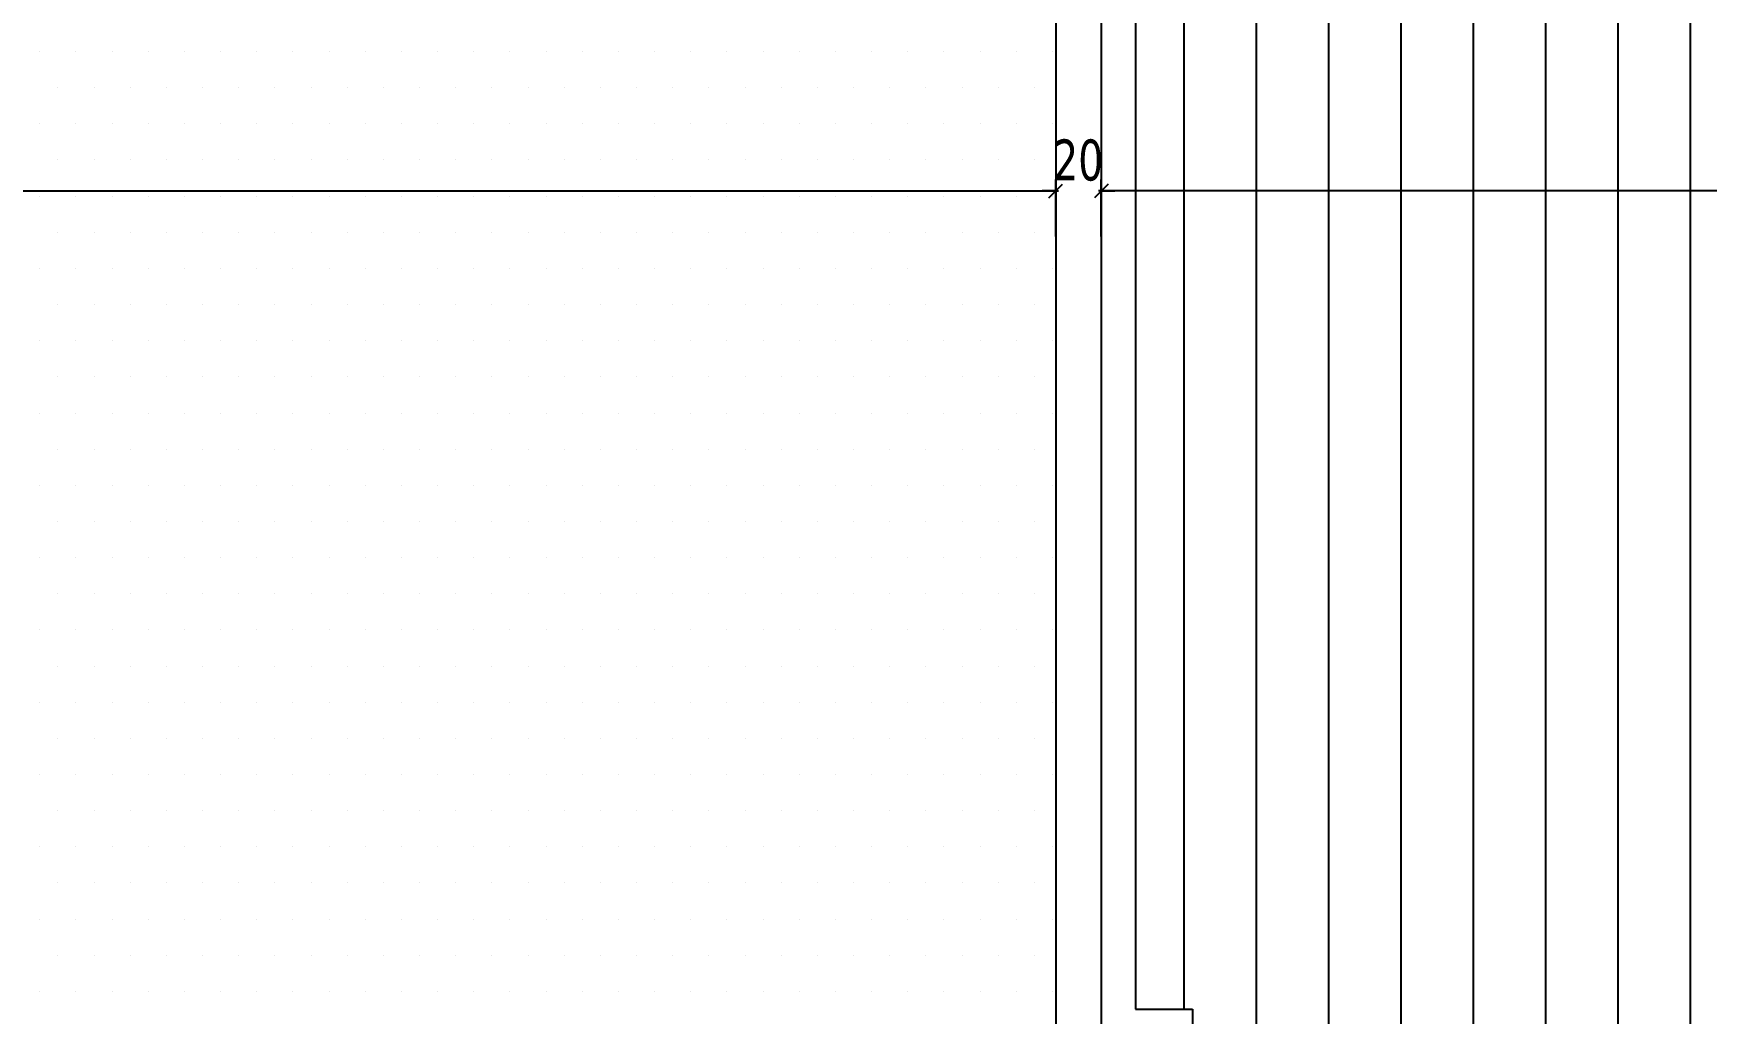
# Model space of a CAD drawing. Header units: millimetres. Extents: x 43168.9 to 43194.6, y -25545.1 to -25543.4.
# Drawn here: x 43178.9911 to 43179.138, y -25544.4633 to -25544.3772 of the extents above; entities that cross this region are included whole.
import ezdxf

# ---------------------------------------------------------------- set-up
doc = ezdxf.new("R2010")
doc.units = ezdxf.units.MM
doc.header["$LTSCALE"] = 200
for name, color, linetype in [('gor-1_sgh', 232, 'Continuous'), ('gor-2_sgh', 161, 'Continuous'), ('gor-4_sgh', 17, 'Continuous'), ('olcuic_sgh', 183, 'Continuous'), ('tarama-zemin_sgh', 197, 'Continuous')]:
    doc.layers.add(name, color=color, linetype=linetype)
doc.styles.add('dim', font='VERDANA.TTF', dxfattribs={"width": 0.7})

msp = doc.modelspace()

# ---------------------------------------------------------------- linework, layer by layer
at = {"color": 0, "linetype": 'ByBlock', "lineweight": -2}
for p, q in [((43179.08028, -25544.39167), (43179.08148, -25544.39047)), ((43179.08028, -25544.39167), (43179.08148, -25544.39047)), ((43179.08548, -25544.39047), (43179.08428, -25544.39167)), ((43179.08548, -25544.39047), (43179.08428, -25544.39167))]:
    msp.add_line(p, q, dxfattribs=at)
at = {"layer": 'gor-1_sgh'}
for p, q in [((43179.08488, -25544.27591), (43179.08488, -25544.46492)), ((43179.08088, -25544.27991), (43179.08088, -25544.46492))]:
    msp.add_line(p, q, dxfattribs=at)
at = {"layer": 'gor-2_sgh'}
for p, q in [((43179.08788, -25544.26791), (43179.08788, -25544.46292)), ((43179.08788, -25544.46292), (43179.09288, -25544.46292)), ((43179.09288, -25544.46292), (43179.09288, -25544.53492))]:
    msp.add_line(p, q, dxfattribs=at)
at = {"layer": 'gor-4_sgh'}
for p, q in [((43179.13661, -25544.53492), (43179.13661, -25544.20864)), ((43179.12391, -25544.53492), (43179.12391, -25544.21067)), ((43179.13026, -25544.53492), (43179.13026, -25544.20975)), ((43179.09216, -25544.46292), (43179.09216, -25544.2125)), ((43179.09851, -25544.53492), (43179.09851, -25544.2125)), ((43179.10486, -25544.53492), (43179.10486, -25544.21231)), ((43179.11121, -25544.53492), (43179.11121, -25544.21195)), ((43179.11756, -25544.53492), (43179.11756, -25544.2114))]:
    msp.add_line(p, q, dxfattribs=at)
at = {"layer": 'olcuic_sgh'}
for p, q in [((43179.08088, -25544.39507), (43179.08088, -25544.39007)), ((43179.08088, -25544.39507), (43179.08088, -25544.39007)), ((43179.08488, -25544.39507), (43179.08488, -25544.39007)), ((43179.08488, -25544.39507), (43179.08488, -25544.39007)), ((43178.80663, -25544.39107), (43179.08113, -25544.39107)), ((43179.08088, -25544.39107), (43179.07968, -25544.39107)), ((43179.27613, -25544.39107), (43179.08463, -25544.39107)), ((43179.08488, -25544.39107), (43179.08608, -25544.39107))]:
    msp.add_line(p, q, dxfattribs=at)
at = {"layer": 'tarama-zemin_sgh'}
for p, q in [((43178.99169, -25544.37883), (43178.99169, -25544.37883)), ((43178.99486, -25544.37883), (43178.99486, -25544.37883)), ((43178.99804, -25544.37883), (43178.99804, -25544.37883)), ((43179.00121, -25544.37883), (43179.00121, -25544.37883)), ((43179.00439, -25544.37883), (43179.00439, -25544.37883)), ((43179.00756, -25544.37883), (43179.00756, -25544.37883)), ((43179.01074, -25544.37883), (43179.01074, -25544.37883)), ((43179.01391, -25544.37883), (43179.01391, -25544.37883)), ((43179.01709, -25544.37883), (43179.01709, -25544.37883)), ((43179.02026, -25544.37883), (43179.02026, -25544.37883)), ((43179.02344, -25544.37883), (43179.02344, -25544.37883)), ((43179.02661, -25544.37883), (43179.02661, -25544.37883)), ((43179.02979, -25544.37883), (43179.02979, -25544.37883)), ((43179.03296, -25544.37883), (43179.03296, -25544.37883)), ((43179.03614, -25544.37883), (43179.03614, -25544.37883)), ((43179.03931, -25544.37883), (43179.03931, -25544.37883)), ((43179.04249, -25544.37883), (43179.04249, -25544.37883)), ((43179.04566, -25544.37883), (43179.04566, -25544.37883)), ((43179.04884, -25544.37883), (43179.04884, -25544.37883)), ((43179.05201, -25544.37883), (43179.05201, -25544.37883)), ((43179.05519, -25544.37883), (43179.05519, -25544.37883)), ((43179.05836, -25544.37883), (43179.05836, -25544.37883)), ((43179.06154, -25544.37883), (43179.06154, -25544.37883)), ((43179.06471, -25544.37883), (43179.06471, -25544.37883)), ((43179.06789, -25544.37883), (43179.06789, -25544.37883)), ((43179.07106, -25544.37883), (43179.07106, -25544.37883)), ((43179.07424, -25544.37883), (43179.07424, -25544.37883)), ((43179.07741, -25544.37883), (43179.07741, -25544.37883)), ((43179.08059, -25544.37883), (43179.08059, -25544.37883)), ((43178.99327, -25544.382), (43178.99327, -25544.382)), ((43178.99645, -25544.382), (43178.99645, -25544.382)), ((43178.99962, -25544.382), (43178.99962, -25544.382)), ((43179.0028, -25544.382), (43179.0028, -25544.382)), ((43179.00597, -25544.382), (43179.00597, -25544.382)), ((43179.00915, -25544.382), (43179.00915, -25544.382)), ((43179.01232, -25544.382), (43179.01232, -25544.382)), ((43179.0155, -25544.382), (43179.0155, -25544.382)), ((43179.01867, -25544.382), (43179.01867, -25544.382)), ((43179.02185, -25544.382), (43179.02185, -25544.382)), ((43179.02502, -25544.382), (43179.02502, -25544.382)), ((43179.0282, -25544.382), (43179.0282, -25544.382)), ((43179.03137, -25544.382), (43179.03137, -25544.382)), ((43179.03455, -25544.382), (43179.03455, -25544.382)), ((43179.03772, -25544.382), (43179.03772, -25544.382)), ((43179.0409, -25544.382), (43179.0409, -25544.382)), ((43179.04407, -25544.382), (43179.04407, -25544.382)), ((43179.04725, -25544.382), (43179.04725, -25544.382)), ((43179.05042, -25544.382), (43179.05042, -25544.382)), ((43179.0536, -25544.382), (43179.0536, -25544.382)), ((43179.05677, -25544.382), (43179.05677, -25544.382)), ((43179.05995, -25544.382), (43179.05995, -25544.382)), ((43179.06312, -25544.382), (43179.06312, -25544.382)), ((43179.0663, -25544.382), (43179.0663, -25544.382)), ((43179.06947, -25544.382), (43179.06947, -25544.382)), ((43179.07265, -25544.382), (43179.07265, -25544.382)), ((43179.07582, -25544.382), (43179.07582, -25544.382)), ((43179.079, -25544.382), (43179.079, -25544.382)), ((43178.99169, -25544.38518), (43178.99169, -25544.38518)), ((43178.99486, -25544.38518), (43178.99486, -25544.38518)), ((43178.99804, -25544.38518), (43178.99804, -25544.38518)), ((43179.00121, -25544.38518), (43179.00121, -25544.38518)), ((43179.00439, -25544.38518), (43179.00439, -25544.38518)), ((43179.00756, -25544.38518), (43179.00756, -25544.38518)), ((43179.01074, -25544.38518), (43179.01074, -25544.38518)), ((43179.01391, -25544.38518), (43179.01391, -25544.38518)), ((43179.01709, -25544.38518), (43179.01709, -25544.38518)), ((43179.02026, -25544.38518), (43179.02026, -25544.38518)), ((43179.02344, -25544.38518), (43179.02344, -25544.38518)), ((43179.02661, -25544.38518), (43179.02661, -25544.38518)), ((43179.02979, -25544.38518), (43179.02979, -25544.38518)), ((43179.03296, -25544.38518), (43179.03296, -25544.38518)), ((43179.03614, -25544.38518), (43179.03614, -25544.38518)), ((43179.03931, -25544.38518), (43179.03931, -25544.38518)), ((43179.04249, -25544.38518), (43179.04249, -25544.38518)), ((43179.04566, -25544.38518), (43179.04566, -25544.38518)), ((43179.04884, -25544.38518), (43179.04884, -25544.38518)), ((43179.05201, -25544.38518), (43179.05201, -25544.38518)), ((43179.05519, -25544.38518), (43179.05519, -25544.38518)), ((43179.05836, -25544.38518), (43179.05836, -25544.38518)), ((43179.06154, -25544.38518), (43179.06154, -25544.38518)), ((43179.06471, -25544.38518), (43179.06471, -25544.38518)), ((43179.06789, -25544.38518), (43179.06789, -25544.38518)), ((43179.07106, -25544.38518), (43179.07106, -25544.38518)), ((43179.07424, -25544.38518), (43179.07424, -25544.38518)), ((43179.07741, -25544.38518), (43179.07741, -25544.38518)), ((43179.08059, -25544.38518), (43179.08059, -25544.38518)), ((43178.99327, -25544.38835), (43178.99327, -25544.38835)), ((43178.99645, -25544.38835), (43178.99645, -25544.38835)), ((43178.99962, -25544.38835), (43178.99962, -25544.38835)), ((43179.0028, -25544.38835), (43179.0028, -25544.38835)), ((43179.00597, -25544.38835), (43179.00597, -25544.38835)), ((43179.00915, -25544.38835), (43179.00915, -25544.38835)), ((43179.01232, -25544.38835), (43179.01232, -25544.38835)), ((43179.0155, -25544.38835), (43179.0155, -25544.38835)), ((43179.01867, -25544.38835), (43179.01867, -25544.38835)), ((43179.02185, -25544.38835), (43179.02185, -25544.38835)), ((43179.02502, -25544.38835), (43179.02502, -25544.38835)), ((43179.0282, -25544.38835), (43179.0282, -25544.38835)), ((43179.03137, -25544.38835), (43179.03137, -25544.38835)), ((43179.03455, -25544.38835), (43179.03455, -25544.38835)), ((43179.03772, -25544.38835), (43179.03772, -25544.38835)), ((43179.0409, -25544.38835), (43179.0409, -25544.38835)), ((43179.04407, -25544.38835), (43179.04407, -25544.38835)), ((43179.04725, -25544.38835), (43179.04725, -25544.38835)), ((43179.05042, -25544.38835), (43179.05042, -25544.38835)), ((43179.0536, -25544.38835), (43179.0536, -25544.38835)), ((43179.05677, -25544.38835), (43179.05677, -25544.38835)), ((43179.05995, -25544.38835), (43179.05995, -25544.38835)), ((43179.06312, -25544.38835), (43179.06312, -25544.38835)), ((43179.0663, -25544.38835), (43179.0663, -25544.38835)), ((43179.06947, -25544.38835), (43179.06947, -25544.38835)), ((43179.07265, -25544.38835), (43179.07265, -25544.38835)), ((43179.07582, -25544.38835), (43179.07582, -25544.38835)), ((43179.079, -25544.38835), (43179.079, -25544.38835)), ((43178.99169, -25544.39153), (43178.99169, -25544.39153)), ((43178.99486, -25544.39153), (43178.99486, -25544.39153)), ((43178.99804, -25544.39153), (43178.99804, -25544.39153)), ((43179.00121, -25544.39153), (43179.00121, -25544.39153)), ((43179.00439, -25544.39153), (43179.00439, -25544.39153)), ((43179.00756, -25544.39153), (43179.00756, -25544.39153)), ((43179.01074, -25544.39153), (43179.01074, -25544.39153)), ((43179.01391, -25544.39153), (43179.01391, -25544.39153)), ((43179.01709, -25544.39153), (43179.01709, -25544.39153)), ((43179.02026, -25544.39153), (43179.02026, -25544.39153)), ((43179.02344, -25544.39153), (43179.02344, -25544.39153)), ((43179.02661, -25544.39153), (43179.02661, -25544.39153)), ((43179.02979, -25544.39153), (43179.02979, -25544.39153)), ((43179.03296, -25544.39153), (43179.03296, -25544.39153)), ((43179.03614, -25544.39153), (43179.03614, -25544.39153)), ((43179.03931, -25544.39153), (43179.03931, -25544.39153)), ((43179.04249, -25544.39153), (43179.04249, -25544.39153)), ((43179.04566, -25544.39153), (43179.04566, -25544.39153)), ((43179.04884, -25544.39153), (43179.04884, -25544.39153)), ((43179.05201, -25544.39153), (43179.05201, -25544.39153)), ((43179.05519, -25544.39153), (43179.05519, -25544.39153)), ((43179.05836, -25544.39153), (43179.05836, -25544.39153)), ((43179.06154, -25544.39153), (43179.06154, -25544.39153)), ((43179.06471, -25544.39153), (43179.06471, -25544.39153)), ((43179.06789, -25544.39153), (43179.06789, -25544.39153)), ((43179.07106, -25544.39153), (43179.07106, -25544.39153)), ((43179.07424, -25544.39153), (43179.07424, -25544.39153)), ((43179.07741, -25544.39153), (43179.07741, -25544.39153)), ((43179.08059, -25544.39153), (43179.08059, -25544.39153)), ((43178.99327, -25544.3947), (43178.99327, -25544.3947)), ((43178.99645, -25544.3947), (43178.99645, -25544.3947)), ((43178.99962, -25544.3947), (43178.99962, -25544.3947)), ((43179.0028, -25544.3947), (43179.0028, -25544.3947)), ((43179.00597, -25544.3947), (43179.00597, -25544.3947)), ((43179.00915, -25544.3947), (43179.00915, -25544.3947)), ((43179.01232, -25544.3947), (43179.01232, -25544.3947)), ((43179.0155, -25544.3947), (43179.0155, -25544.3947)), ((43179.01867, -25544.3947), (43179.01867, -25544.3947)), ((43179.02185, -25544.3947), (43179.02185, -25544.3947)), ((43179.02502, -25544.3947), (43179.02502, -25544.3947)), ((43179.0282, -25544.3947), (43179.0282, -25544.3947)), ((43179.03137, -25544.3947), (43179.03137, -25544.3947)), ((43179.03455, -25544.3947), (43179.03455, -25544.3947)), ((43179.03772, -25544.3947), (43179.03772, -25544.3947)), ((43179.0409, -25544.3947), (43179.0409, -25544.3947)), ((43179.04407, -25544.3947), (43179.04407, -25544.3947)), ((43179.04725, -25544.3947), (43179.04725, -25544.3947)), ((43179.05042, -25544.3947), (43179.05042, -25544.3947)), ((43179.0536, -25544.3947), (43179.0536, -25544.3947)), ((43179.05677, -25544.3947), (43179.05677, -25544.3947)), ((43179.05995, -25544.3947), (43179.05995, -25544.3947)), ((43179.06312, -25544.3947), (43179.06312, -25544.3947)), ((43179.0663, -25544.3947), (43179.0663, -25544.3947)), ((43179.06947, -25544.3947), (43179.06947, -25544.3947)), ((43179.07265, -25544.3947), (43179.07265, -25544.3947)), ((43179.07582, -25544.3947), (43179.07582, -25544.3947)), ((43179.079, -25544.3947), (43179.079, -25544.3947)), ((43178.99169, -25544.39788), (43178.99169, -25544.39788)), ((43178.99486, -25544.39788), (43178.99486, -25544.39788)), ((43178.99804, -25544.39788), (43178.99804, -25544.39788)), ((43179.00121, -25544.39788), (43179.00121, -25544.39788)), ((43179.00439, -25544.39788), (43179.00439, -25544.39788)), ((43179.00756, -25544.39788), (43179.00756, -25544.39788)), ((43179.01074, -25544.39788), (43179.01074, -25544.39788)), ((43179.01391, -25544.39788), (43179.01391, -25544.39788)), ((43179.01709, -25544.39788), (43179.01709, -25544.39788)), ((43179.02026, -25544.39788), (43179.02026, -25544.39788)), ((43179.02344, -25544.39788), (43179.02344, -25544.39788)), ((43179.02661, -25544.39788), (43179.02661, -25544.39788)), ((43179.02979, -25544.39788), (43179.02979, -25544.39788)), ((43179.03296, -25544.39788), (43179.03296, -25544.39788)), ((43179.03614, -25544.39788), (43179.03614, -25544.39788)), ((43179.03931, -25544.39788), (43179.03931, -25544.39788)), ((43179.04249, -25544.39788), (43179.04249, -25544.39788)), ((43179.04566, -25544.39788), (43179.04566, -25544.39788)), ((43179.04884, -25544.39788), (43179.04884, -25544.39788)), ((43179.05201, -25544.39788), (43179.05201, -25544.39788)), ((43179.05519, -25544.39788), (43179.05519, -25544.39788)), ((43179.05836, -25544.39788), (43179.05836, -25544.39788)), ((43179.06154, -25544.39788), (43179.06154, -25544.39788)), ((43179.06471, -25544.39788), (43179.06471, -25544.39788)), ((43179.06789, -25544.39788), (43179.06789, -25544.39788)), ((43179.07106, -25544.39788), (43179.07106, -25544.39788)), ((43179.07424, -25544.39788), (43179.07424, -25544.39788)), ((43179.07741, -25544.39788), (43179.07741, -25544.39788)), ((43179.08059, -25544.39788), (43179.08059, -25544.39788)), ((43178.99327, -25544.40105), (43178.99327, -25544.40105)), ((43178.99645, -25544.40105), (43178.99645, -25544.40105)), ((43178.99962, -25544.40105), (43178.99962, -25544.40105)), ((43179.0028, -25544.40105), (43179.0028, -25544.40105)), ((43179.00597, -25544.40105), (43179.00597, -25544.40105)), ((43179.00915, -25544.40105), (43179.00915, -25544.40105)), ((43179.01232, -25544.40105), (43179.01232, -25544.40105)), ((43179.0155, -25544.40105), (43179.0155, -25544.40105)), ((43179.01867, -25544.40105), (43179.01867, -25544.40105)), ((43179.02185, -25544.40105), (43179.02185, -25544.40105)), ((43179.02502, -25544.40105), (43179.02502, -25544.40105)), ((43179.0282, -25544.40105), (43179.0282, -25544.40105)), ((43179.03137, -25544.40105), (43179.03137, -25544.40105)), ((43179.03455, -25544.40105), (43179.03455, -25544.40105)), ((43179.03772, -25544.40105), (43179.03772, -25544.40105)), ((43179.0409, -25544.40105), (43179.0409, -25544.40105)), ((43179.04407, -25544.40105), (43179.04407, -25544.40105)), ((43179.04725, -25544.40105), (43179.04725, -25544.40105)), ((43179.05042, -25544.40105), (43179.05042, -25544.40105)), ((43179.0536, -25544.40105), (43179.0536, -25544.40105)), ((43179.05677, -25544.40105), (43179.05677, -25544.40105)), ((43179.05995, -25544.40105), (43179.05995, -25544.40105)), ((43179.06312, -25544.40105), (43179.06312, -25544.40105)), ((43179.0663, -25544.40105), (43179.0663, -25544.40105)), ((43179.06947, -25544.40105), (43179.06947, -25544.40105)), ((43179.07265, -25544.40105), (43179.07265, -25544.40105)), ((43179.07582, -25544.40105), (43179.07582, -25544.40105)), ((43179.079, -25544.40105), (43179.079, -25544.40105)), ((43178.99169, -25544.40423), (43178.99169, -25544.40423)), ((43178.99486, -25544.40423), (43178.99486, -25544.40423)), ((43178.99804, -25544.40423), (43178.99804, -25544.40423)), ((43179.00121, -25544.40423), (43179.00121, -25544.40423)), ((43179.00439, -25544.40423), (43179.00439, -25544.40423)), ((43179.00756, -25544.40423), (43179.00756, -25544.40423)), ((43179.01074, -25544.40423), (43179.01074, -25544.40423)), ((43179.01391, -25544.40423), (43179.01391, -25544.40423)), ((43179.01709, -25544.40423), (43179.01709, -25544.40423)), ((43179.02026, -25544.40423), (43179.02026, -25544.40423)), ((43179.02344, -25544.40423), (43179.02344, -25544.40423)), ((43179.02661, -25544.40423), (43179.02661, -25544.40423)), ((43179.02979, -25544.40423), (43179.02979, -25544.40423)), ((43179.03296, -25544.40423), (43179.03296, -25544.40423)), ((43179.03614, -25544.40423), (43179.03614, -25544.40423)), ((43179.03931, -25544.40423), (43179.03931, -25544.40423)), ((43179.04249, -25544.40423), (43179.04249, -25544.40423)), ((43179.04566, -25544.40423), (43179.04566, -25544.40423)), ((43179.04884, -25544.40423), (43179.04884, -25544.40423)), ((43179.05201, -25544.40423), (43179.05201, -25544.40423)), ((43179.05519, -25544.40423), (43179.05519, -25544.40423)), ((43179.05836, -25544.40423), (43179.05836, -25544.40423)), ((43179.06154, -25544.40423), (43179.06154, -25544.40423)), ((43179.06471, -25544.40423), (43179.06471, -25544.40423)), ((43179.06789, -25544.40423), (43179.06789, -25544.40423)), ((43179.07106, -25544.40423), (43179.07106, -25544.40423)), ((43179.07424, -25544.40423), (43179.07424, -25544.40423)), ((43179.07741, -25544.40423), (43179.07741, -25544.40423)), ((43179.08059, -25544.40423), (43179.08059, -25544.40423)), ((43178.99327, -25544.4074), (43178.99327, -25544.4074)), ((43178.99645, -25544.4074), (43178.99645, -25544.4074)), ((43178.99962, -25544.4074), (43178.99962, -25544.4074)), ((43179.0028, -25544.4074), (43179.0028, -25544.4074)), ((43179.00597, -25544.4074), (43179.00597, -25544.4074)), ((43179.00915, -25544.4074), (43179.00915, -25544.4074)), ((43179.01232, -25544.4074), (43179.01232, -25544.4074)), ((43179.0155, -25544.4074), (43179.0155, -25544.4074)), ((43179.01867, -25544.4074), (43179.01867, -25544.4074)), ((43179.02185, -25544.4074), (43179.02185, -25544.4074)), ((43179.02502, -25544.4074), (43179.02502, -25544.4074)), ((43179.0282, -25544.4074), (43179.0282, -25544.4074)), ((43179.03137, -25544.4074), (43179.03137, -25544.4074)), ((43179.03455, -25544.4074), (43179.03455, -25544.4074)), ((43179.03772, -25544.4074), (43179.03772, -25544.4074)), ((43179.0409, -25544.4074), (43179.0409, -25544.4074)), ((43179.04407, -25544.4074), (43179.04407, -25544.4074)), ((43179.04725, -25544.4074), (43179.04725, -25544.4074)), ((43179.05042, -25544.4074), (43179.05042, -25544.4074)), ((43179.0536, -25544.4074), (43179.0536, -25544.4074)), ((43179.05677, -25544.4074), (43179.05677, -25544.4074)), ((43179.05995, -25544.4074), (43179.05995, -25544.4074)), ((43179.06312, -25544.4074), (43179.06312, -25544.4074)), ((43179.0663, -25544.4074), (43179.0663, -25544.4074)), ((43179.06947, -25544.4074), (43179.06947, -25544.4074)), ((43179.07265, -25544.4074), (43179.07265, -25544.4074)), ((43179.07582, -25544.4074), (43179.07582, -25544.4074)), ((43179.079, -25544.4074), (43179.079, -25544.4074)), ((43178.99169, -25544.41058), (43178.99169, -25544.41058)), ((43178.99486, -25544.41058), (43178.99486, -25544.41058)), ((43178.99804, -25544.41058), (43178.99804, -25544.41058)), ((43179.00121, -25544.41058), (43179.00121, -25544.41058)), ((43179.00439, -25544.41058), (43179.00439, -25544.41058)), ((43179.00756, -25544.41058), (43179.00756, -25544.41058)), ((43179.01074, -25544.41058), (43179.01074, -25544.41058)), ((43179.01391, -25544.41058), (43179.01391, -25544.41058)), ((43179.01709, -25544.41058), (43179.01709, -25544.41058)), ((43179.02026, -25544.41058), (43179.02026, -25544.41058)), ((43179.02344, -25544.41058), (43179.02344, -25544.41058)), ((43179.02661, -25544.41058), (43179.02661, -25544.41058)), ((43179.02979, -25544.41058), (43179.02979, -25544.41058)), ((43179.03296, -25544.41058), (43179.03296, -25544.41058)), ((43179.03614, -25544.41058), (43179.03614, -25544.41058)), ((43179.03931, -25544.41058), (43179.03931, -25544.41058)), ((43179.04249, -25544.41058), (43179.04249, -25544.41058)), ((43179.04566, -25544.41058), (43179.04566, -25544.41058)), ((43179.04884, -25544.41058), (43179.04884, -25544.41058)), ((43179.05201, -25544.41058), (43179.05201, -25544.41058)), ((43179.05519, -25544.41058), (43179.05519, -25544.41058)), ((43179.05836, -25544.41058), (43179.05836, -25544.41058)), ((43179.06154, -25544.41058), (43179.06154, -25544.41058)), ((43179.06471, -25544.41058), (43179.06471, -25544.41058)), ((43179.06789, -25544.41058), (43179.06789, -25544.41058)), ((43179.07106, -25544.41058), (43179.07106, -25544.41058)), ((43179.07424, -25544.41058), (43179.07424, -25544.41058)), ((43179.07741, -25544.41058), (43179.07741, -25544.41058)), ((43179.08059, -25544.41058), (43179.08059, -25544.41058)), ((43178.99327, -25544.41375), (43178.99327, -25544.41375)), ((43178.99645, -25544.41375), (43178.99645, -25544.41375)), ((43178.99962, -25544.41375), (43178.99962, -25544.41375)), ((43179.0028, -25544.41375), (43179.0028, -25544.41375)), ((43179.00597, -25544.41375), (43179.00597, -25544.41375)), ((43179.00915, -25544.41375), (43179.00915, -25544.41375)), ((43179.01232, -25544.41375), (43179.01232, -25544.41375)), ((43179.0155, -25544.41375), (43179.0155, -25544.41375)), ((43179.01867, -25544.41375), (43179.01867, -25544.41375)), ((43179.02185, -25544.41375), (43179.02185, -25544.41375)), ((43179.02502, -25544.41375), (43179.02502, -25544.41375)), ((43179.0282, -25544.41375), (43179.0282, -25544.41375)), ((43179.03137, -25544.41375), (43179.03137, -25544.41375)), ((43179.03455, -25544.41375), (43179.03455, -25544.41375)), ((43179.03772, -25544.41375), (43179.03772, -25544.41375)), ((43179.0409, -25544.41375), (43179.0409, -25544.41375)), ((43179.04407, -25544.41375), (43179.04407, -25544.41375)), ((43179.04725, -25544.41375), (43179.04725, -25544.41375)), ((43179.05042, -25544.41375), (43179.05042, -25544.41375)), ((43179.0536, -25544.41375), (43179.0536, -25544.41375)), ((43179.05677, -25544.41375), (43179.05677, -25544.41375)), ((43179.05995, -25544.41375), (43179.05995, -25544.41375)), ((43179.06312, -25544.41375), (43179.06312, -25544.41375)), ((43179.0663, -25544.41375), (43179.0663, -25544.41375)), ((43179.06947, -25544.41375), (43179.06947, -25544.41375)), ((43179.07265, -25544.41375), (43179.07265, -25544.41375)), ((43179.07582, -25544.41375), (43179.07582, -25544.41375)), ((43179.079, -25544.41375), (43179.079, -25544.41375)), ((43178.99169, -25544.41693), (43178.99169, -25544.41693)), ((43178.99486, -25544.41693), (43178.99486, -25544.41693)), ((43178.99804, -25544.41693), (43178.99804, -25544.41693)), ((43179.00121, -25544.41693), (43179.00121, -25544.41693)), ((43179.00439, -25544.41693), (43179.00439, -25544.41693)), ((43179.00756, -25544.41693), (43179.00756, -25544.41693)), ((43179.01074, -25544.41693), (43179.01074, -25544.41693)), ((43179.01391, -25544.41693), (43179.01391, -25544.41693)), ((43179.01709, -25544.41693), (43179.01709, -25544.41693)), ((43179.02026, -25544.41693), (43179.02026, -25544.41693)), ((43179.02344, -25544.41693), (43179.02344, -25544.41693)), ((43179.02661, -25544.41693), (43179.02661, -25544.41693)), ((43179.02979, -25544.41693), (43179.02979, -25544.41693)), ((43179.03296, -25544.41693), (43179.03296, -25544.41693)), ((43179.03614, -25544.41693), (43179.03614, -25544.41693)), ((43179.03931, -25544.41693), (43179.03931, -25544.41693)), ((43179.04249, -25544.41693), (43179.04249, -25544.41693)), ((43179.04566, -25544.41693), (43179.04566, -25544.41693)), ((43179.04884, -25544.41693), (43179.04884, -25544.41693)), ((43179.05201, -25544.41693), (43179.05201, -25544.41693)), ((43179.05519, -25544.41693), (43179.05519, -25544.41693)), ((43179.05836, -25544.41693), (43179.05836, -25544.41693)), ((43179.06154, -25544.41693), (43179.06154, -25544.41693)), ((43179.06471, -25544.41693), (43179.06471, -25544.41693)), ((43179.06789, -25544.41693), (43179.06789, -25544.41693)), ((43179.07106, -25544.41693), (43179.07106, -25544.41693)), ((43179.07424, -25544.41693), (43179.07424, -25544.41693)), ((43179.07741, -25544.41693), (43179.07741, -25544.41693)), ((43179.08059, -25544.41693), (43179.08059, -25544.41693)), ((43178.99327, -25544.4201), (43178.99327, -25544.4201)), ((43178.99645, -25544.4201), (43178.99645, -25544.4201)), ((43178.99962, -25544.4201), (43178.99962, -25544.4201)), ((43179.0028, -25544.4201), (43179.0028, -25544.4201)), ((43179.00597, -25544.4201), (43179.00597, -25544.4201)), ((43179.00915, -25544.4201), (43179.00915, -25544.4201)), ((43179.01232, -25544.4201), (43179.01232, -25544.4201)), ((43179.0155, -25544.4201), (43179.0155, -25544.4201)), ((43179.01867, -25544.4201), (43179.01867, -25544.4201)), ((43179.02185, -25544.4201), (43179.02185, -25544.4201)), ((43179.02502, -25544.4201), (43179.02502, -25544.4201)), ((43179.0282, -25544.4201), (43179.0282, -25544.4201)), ((43179.03137, -25544.4201), (43179.03137, -25544.4201)), ((43179.03455, -25544.4201), (43179.03455, -25544.4201)), ((43179.03772, -25544.4201), (43179.03772, -25544.4201)), ((43179.0409, -25544.4201), (43179.0409, -25544.4201)), ((43179.04407, -25544.4201), (43179.04407, -25544.4201)), ((43179.04725, -25544.4201), (43179.04725, -25544.4201)), ((43179.05042, -25544.4201), (43179.05042, -25544.4201)), ((43179.0536, -25544.4201), (43179.0536, -25544.4201)), ((43179.05677, -25544.4201), (43179.05677, -25544.4201)), ((43179.05995, -25544.4201), (43179.05995, -25544.4201)), ((43179.06312, -25544.4201), (43179.06312, -25544.4201)), ((43179.0663, -25544.4201), (43179.0663, -25544.4201)), ((43179.06947, -25544.4201), (43179.06947, -25544.4201)), ((43179.07265, -25544.4201), (43179.07265, -25544.4201)), ((43179.07582, -25544.4201), (43179.07582, -25544.4201)), ((43179.079, -25544.4201), (43179.079, -25544.4201)), ((43178.99169, -25544.42328), (43178.99169, -25544.42328)), ((43178.99486, -25544.42328), (43178.99486, -25544.42328)), ((43178.99804, -25544.42328), (43178.99804, -25544.42328)), ((43179.00121, -25544.42328), (43179.00121, -25544.42328)), ((43179.00439, -25544.42328), (43179.00439, -25544.42328)), ((43179.00756, -25544.42328), (43179.00756, -25544.42328)), ((43179.01074, -25544.42328), (43179.01074, -25544.42328)), ((43179.01391, -25544.42328), (43179.01391, -25544.42328)), ((43179.01709, -25544.42328), (43179.01709, -25544.42328)), ((43179.02026, -25544.42328), (43179.02026, -25544.42328)), ((43179.02344, -25544.42328), (43179.02344, -25544.42328)), ((43179.02661, -25544.42328), (43179.02661, -25544.42328)), ((43179.02979, -25544.42328), (43179.02979, -25544.42328)), ((43179.03296, -25544.42328), (43179.03296, -25544.42328)), ((43179.03614, -25544.42328), (43179.03614, -25544.42328)), ((43179.03931, -25544.42328), (43179.03931, -25544.42328)), ((43179.04249, -25544.42328), (43179.04249, -25544.42328)), ((43179.04566, -25544.42328), (43179.04566, -25544.42328)), ((43179.04884, -25544.42328), (43179.04884, -25544.42328)), ((43179.05201, -25544.42328), (43179.05201, -25544.42328)), ((43179.05519, -25544.42328), (43179.05519, -25544.42328)), ((43179.05836, -25544.42328), (43179.05836, -25544.42328)), ((43179.06154, -25544.42328), (43179.06154, -25544.42328)), ((43179.06471, -25544.42328), (43179.06471, -25544.42328)), ((43179.06789, -25544.42328), (43179.06789, -25544.42328)), ((43179.07106, -25544.42328), (43179.07106, -25544.42328)), ((43179.07424, -25544.42328), (43179.07424, -25544.42328)), ((43179.07741, -25544.42328), (43179.07741, -25544.42328)), ((43179.08059, -25544.42328), (43179.08059, -25544.42328)), ((43178.99327, -25544.42645), (43178.99327, -25544.42645)), ((43178.99645, -25544.42645), (43178.99645, -25544.42645)), ((43178.99962, -25544.42645), (43178.99962, -25544.42645)), ((43179.0028, -25544.42645), (43179.0028, -25544.42645)), ((43179.00597, -25544.42645), (43179.00597, -25544.42645)), ((43179.00915, -25544.42645), (43179.00915, -25544.42645)), ((43179.01232, -25544.42645), (43179.01232, -25544.42645)), ((43179.0155, -25544.42645), (43179.0155, -25544.42645)), ((43179.01867, -25544.42645), (43179.01867, -25544.42645)), ((43179.02185, -25544.42645), (43179.02185, -25544.42645)), ((43179.02502, -25544.42645), (43179.02502, -25544.42645)), ((43179.0282, -25544.42645), (43179.0282, -25544.42645)), ((43179.03137, -25544.42645), (43179.03137, -25544.42645)), ((43179.03455, -25544.42645), (43179.03455, -25544.42645)), ((43179.03772, -25544.42645), (43179.03772, -25544.42645)), ((43179.0409, -25544.42645), (43179.0409, -25544.42645)), ((43179.04407, -25544.42645), (43179.04407, -25544.42645)), ((43179.04725, -25544.42645), (43179.04725, -25544.42645)), ((43179.05042, -25544.42645), (43179.05042, -25544.42645)), ((43179.0536, -25544.42645), (43179.0536, -25544.42645)), ((43179.05677, -25544.42645), (43179.05677, -25544.42645)), ((43179.05995, -25544.42645), (43179.05995, -25544.42645)), ((43179.06312, -25544.42645), (43179.06312, -25544.42645)), ((43179.0663, -25544.42645), (43179.0663, -25544.42645)), ((43179.06947, -25544.42645), (43179.06947, -25544.42645)), ((43179.07265, -25544.42645), (43179.07265, -25544.42645)), ((43179.07582, -25544.42645), (43179.07582, -25544.42645)), ((43179.079, -25544.42645), (43179.079, -25544.42645)), ((43178.99169, -25544.42963), (43178.99169, -25544.42963)), ((43178.99486, -25544.42963), (43178.99486, -25544.42963)), ((43178.99804, -25544.42963), (43178.99804, -25544.42963)), ((43179.00121, -25544.42963), (43179.00121, -25544.42963)), ((43179.00439, -25544.42963), (43179.00439, -25544.42963)), ((43179.00756, -25544.42963), (43179.00756, -25544.42963)), ((43179.01074, -25544.42963), (43179.01074, -25544.42963)), ((43179.01391, -25544.42963), (43179.01391, -25544.42963)), ((43179.01709, -25544.42963), (43179.01709, -25544.42963)), ((43179.02026, -25544.42963), (43179.02026, -25544.42963)), ((43179.02344, -25544.42963), (43179.02344, -25544.42963)), ((43179.02661, -25544.42963), (43179.02661, -25544.42963)), ((43179.02979, -25544.42963), (43179.02979, -25544.42963)), ((43179.03296, -25544.42963), (43179.03296, -25544.42963)), ((43179.03614, -25544.42963), (43179.03614, -25544.42963)), ((43179.03931, -25544.42963), (43179.03931, -25544.42963)), ((43179.04249, -25544.42963), (43179.04249, -25544.42963)), ((43179.04566, -25544.42963), (43179.04566, -25544.42963)), ((43179.04884, -25544.42963), (43179.04884, -25544.42963)), ((43179.05201, -25544.42963), (43179.05201, -25544.42963)), ((43179.05519, -25544.42963), (43179.05519, -25544.42963)), ((43179.05836, -25544.42963), (43179.05836, -25544.42963)), ((43179.06154, -25544.42963), (43179.06154, -25544.42963)), ((43179.06471, -25544.42963), (43179.06471, -25544.42963)), ((43179.06789, -25544.42963), (43179.06789, -25544.42963)), ((43179.07106, -25544.42963), (43179.07106, -25544.42963)), ((43179.07424, -25544.42963), (43179.07424, -25544.42963)), ((43179.07741, -25544.42963), (43179.07741, -25544.42963)), ((43179.08059, -25544.42963), (43179.08059, -25544.42963)), ((43178.99327, -25544.4328), (43178.99327, -25544.4328)), ((43178.99645, -25544.4328), (43178.99645, -25544.4328)), ((43178.99962, -25544.4328), (43178.99962, -25544.4328)), ((43179.0028, -25544.4328), (43179.0028, -25544.4328)), ((43179.00597, -25544.4328), (43179.00597, -25544.4328)), ((43179.00915, -25544.4328), (43179.00915, -25544.4328)), ((43179.01232, -25544.4328), (43179.01232, -25544.4328)), ((43179.0155, -25544.4328), (43179.0155, -25544.4328)), ((43179.01867, -25544.4328), (43179.01867, -25544.4328)), ((43179.02185, -25544.4328), (43179.02185, -25544.4328)), ((43179.02502, -25544.4328), (43179.02502, -25544.4328)), ((43179.0282, -25544.4328), (43179.0282, -25544.4328)), ((43179.03137, -25544.4328), (43179.03137, -25544.4328)), ((43179.03455, -25544.4328), (43179.03455, -25544.4328)), ((43179.03772, -25544.4328), (43179.03772, -25544.4328)), ((43179.0409, -25544.4328), (43179.0409, -25544.4328)), ((43179.04407, -25544.4328), (43179.04407, -25544.4328)), ((43179.04725, -25544.4328), (43179.04725, -25544.4328)), ((43179.05042, -25544.4328), (43179.05042, -25544.4328)), ((43179.0536, -25544.4328), (43179.0536, -25544.4328)), ((43179.05677, -25544.4328), (43179.05677, -25544.4328)), ((43179.05995, -25544.4328), (43179.05995, -25544.4328)), ((43179.06312, -25544.4328), (43179.06312, -25544.4328)), ((43179.0663, -25544.4328), (43179.0663, -25544.4328)), ((43179.06947, -25544.4328), (43179.06947, -25544.4328)), ((43179.07265, -25544.4328), (43179.07265, -25544.4328)), ((43179.07582, -25544.4328), (43179.07582, -25544.4328)), ((43179.079, -25544.4328), (43179.079, -25544.4328)), ((43178.99169, -25544.43598), (43178.99169, -25544.43598)), ((43178.99486, -25544.43598), (43178.99486, -25544.43598)), ((43178.99804, -25544.43598), (43178.99804, -25544.43598)), ((43179.00121, -25544.43598), (43179.00121, -25544.43598)), ((43179.00439, -25544.43598), (43179.00439, -25544.43598)), ((43179.00756, -25544.43598), (43179.00756, -25544.43598)), ((43179.01074, -25544.43598), (43179.01074, -25544.43598)), ((43179.01391, -25544.43598), (43179.01391, -25544.43598)), ((43179.01709, -25544.43598), (43179.01709, -25544.43598)), ((43179.02026, -25544.43598), (43179.02026, -25544.43598)), ((43179.02344, -25544.43598), (43179.02344, -25544.43598)), ((43179.02661, -25544.43598), (43179.02661, -25544.43598)), ((43179.02979, -25544.43598), (43179.02979, -25544.43598)), ((43179.03296, -25544.43598), (43179.03296, -25544.43598)), ((43179.03614, -25544.43598), (43179.03614, -25544.43598)), ((43179.03931, -25544.43598), (43179.03931, -25544.43598)), ((43179.04249, -25544.43598), (43179.04249, -25544.43598)), ((43179.04566, -25544.43598), (43179.04566, -25544.43598)), ((43179.04884, -25544.43598), (43179.04884, -25544.43598)), ((43179.05201, -25544.43598), (43179.05201, -25544.43598)), ((43179.05519, -25544.43598), (43179.05519, -25544.43598)), ((43179.05836, -25544.43598), (43179.05836, -25544.43598)), ((43179.06154, -25544.43598), (43179.06154, -25544.43598)), ((43179.06471, -25544.43598), (43179.06471, -25544.43598)), ((43179.06789, -25544.43598), (43179.06789, -25544.43598)), ((43179.07106, -25544.43598), (43179.07106, -25544.43598)), ((43179.07424, -25544.43598), (43179.07424, -25544.43598)), ((43179.07741, -25544.43598), (43179.07741, -25544.43598)), ((43179.08059, -25544.43598), (43179.08059, -25544.43598)), ((43178.99327, -25544.43915), (43178.99327, -25544.43915)), ((43178.99645, -25544.43915), (43178.99645, -25544.43915)), ((43178.99962, -25544.43915), (43178.99962, -25544.43915)), ((43179.0028, -25544.43915), (43179.0028, -25544.43915)), ((43179.00597, -25544.43915), (43179.00597, -25544.43915)), ((43179.00915, -25544.43915), (43179.00915, -25544.43915)), ((43179.01232, -25544.43915), (43179.01232, -25544.43915)), ((43179.0155, -25544.43915), (43179.0155, -25544.43915)), ((43179.01867, -25544.43915), (43179.01867, -25544.43915)), ((43179.02185, -25544.43915), (43179.02185, -25544.43915)), ((43179.02502, -25544.43915), (43179.02502, -25544.43915)), ((43179.0282, -25544.43915), (43179.0282, -25544.43915)), ((43179.03137, -25544.43915), (43179.03137, -25544.43915)), ((43179.03455, -25544.43915), (43179.03455, -25544.43915)), ((43179.03772, -25544.43915), (43179.03772, -25544.43915)), ((43179.0409, -25544.43915), (43179.0409, -25544.43915)), ((43179.04407, -25544.43915), (43179.04407, -25544.43915)), ((43179.04725, -25544.43915), (43179.04725, -25544.43915)), ((43179.05042, -25544.43915), (43179.05042, -25544.43915)), ((43179.0536, -25544.43915), (43179.0536, -25544.43915)), ((43179.05677, -25544.43915), (43179.05677, -25544.43915)), ((43179.05995, -25544.43915), (43179.05995, -25544.43915)), ((43179.06312, -25544.43915), (43179.06312, -25544.43915)), ((43179.0663, -25544.43915), (43179.0663, -25544.43915)), ((43179.06947, -25544.43915), (43179.06947, -25544.43915)), ((43179.07265, -25544.43915), (43179.07265, -25544.43915)), ((43179.07582, -25544.43915), (43179.07582, -25544.43915)), ((43179.079, -25544.43915), (43179.079, -25544.43915)), ((43178.99169, -25544.44233), (43178.99169, -25544.44233)), ((43178.99486, -25544.44233), (43178.99486, -25544.44233)), ((43178.99804, -25544.44233), (43178.99804, -25544.44233)), ((43179.00121, -25544.44233), (43179.00121, -25544.44233)), ((43179.00439, -25544.44233), (43179.00439, -25544.44233)), ((43179.00756, -25544.44233), (43179.00756, -25544.44233)), ((43179.01074, -25544.44233), (43179.01074, -25544.44233)), ((43179.01391, -25544.44233), (43179.01391, -25544.44233)), ((43179.01709, -25544.44233), (43179.01709, -25544.44233)), ((43179.02026, -25544.44233), (43179.02026, -25544.44233)), ((43179.02344, -25544.44233), (43179.02344, -25544.44233)), ((43179.02661, -25544.44233), (43179.02661, -25544.44233)), ((43179.02979, -25544.44233), (43179.02979, -25544.44233)), ((43179.03296, -25544.44233), (43179.03296, -25544.44233)), ((43179.03614, -25544.44233), (43179.03614, -25544.44233)), ((43179.03931, -25544.44233), (43179.03931, -25544.44233)), ((43179.04249, -25544.44233), (43179.04249, -25544.44233)), ((43179.04566, -25544.44233), (43179.04566, -25544.44233)), ((43179.04884, -25544.44233), (43179.04884, -25544.44233)), ((43179.05201, -25544.44233), (43179.05201, -25544.44233)), ((43179.05519, -25544.44233), (43179.05519, -25544.44233)), ((43179.05836, -25544.44233), (43179.05836, -25544.44233)), ((43179.06154, -25544.44233), (43179.06154, -25544.44233)), ((43179.06471, -25544.44233), (43179.06471, -25544.44233)), ((43179.06789, -25544.44233), (43179.06789, -25544.44233)), ((43179.07106, -25544.44233), (43179.07106, -25544.44233)), ((43179.07424, -25544.44233), (43179.07424, -25544.44233)), ((43179.07741, -25544.44233), (43179.07741, -25544.44233)), ((43179.08059, -25544.44233), (43179.08059, -25544.44233)), ((43178.99327, -25544.4455), (43178.99327, -25544.4455)), ((43178.99645, -25544.4455), (43178.99645, -25544.4455)), ((43178.99962, -25544.4455), (43178.99962, -25544.4455)), ((43179.0028, -25544.4455), (43179.0028, -25544.4455)), ((43179.00597, -25544.4455), (43179.00597, -25544.4455)), ((43179.00915, -25544.4455), (43179.00915, -25544.4455)), ((43179.01232, -25544.4455), (43179.01232, -25544.4455)), ((43179.0155, -25544.4455), (43179.0155, -25544.4455)), ((43179.01867, -25544.4455), (43179.01867, -25544.4455)), ((43179.02185, -25544.4455), (43179.02185, -25544.4455)), ((43179.02502, -25544.4455), (43179.02502, -25544.4455)), ((43179.0282, -25544.4455), (43179.0282, -25544.4455)), ((43179.03137, -25544.4455), (43179.03137, -25544.4455)), ((43179.03455, -25544.4455), (43179.03455, -25544.4455)), ((43179.03772, -25544.4455), (43179.03772, -25544.4455)), ((43179.0409, -25544.4455), (43179.0409, -25544.4455)), ((43179.04407, -25544.4455), (43179.04407, -25544.4455)), ((43179.04725, -25544.4455), (43179.04725, -25544.4455)), ((43179.05042, -25544.4455), (43179.05042, -25544.4455)), ((43179.0536, -25544.4455), (43179.0536, -25544.4455)), ((43179.05677, -25544.4455), (43179.05677, -25544.4455)), ((43179.05995, -25544.4455), (43179.05995, -25544.4455)), ((43179.06312, -25544.4455), (43179.06312, -25544.4455)), ((43179.0663, -25544.4455), (43179.0663, -25544.4455)), ((43179.06947, -25544.4455), (43179.06947, -25544.4455)), ((43179.07265, -25544.4455), (43179.07265, -25544.4455)), ((43179.07582, -25544.4455), (43179.07582, -25544.4455)), ((43179.079, -25544.4455), (43179.079, -25544.4455)), ((43178.99169, -25544.44868), (43178.99169, -25544.44868)), ((43178.99486, -25544.44868), (43178.99486, -25544.44868)), ((43178.99804, -25544.44868), (43178.99804, -25544.44868)), ((43179.00121, -25544.44868), (43179.00121, -25544.44868)), ((43179.00439, -25544.44868), (43179.00439, -25544.44868)), ((43179.00756, -25544.44868), (43179.00756, -25544.44868)), ((43179.01074, -25544.44868), (43179.01074, -25544.44868)), ((43179.01391, -25544.44868), (43179.01391, -25544.44868)), ((43179.01709, -25544.44868), (43179.01709, -25544.44868)), ((43179.02026, -25544.44868), (43179.02026, -25544.44868)), ((43179.02344, -25544.44868), (43179.02344, -25544.44868)), ((43179.02661, -25544.44868), (43179.02661, -25544.44868)), ((43179.02979, -25544.44868), (43179.02979, -25544.44868)), ((43179.03296, -25544.44868), (43179.03296, -25544.44868)), ((43179.03614, -25544.44868), (43179.03614, -25544.44868)), ((43179.03931, -25544.44868), (43179.03931, -25544.44868)), ((43179.04249, -25544.44868), (43179.04249, -25544.44868)), ((43179.04566, -25544.44868), (43179.04566, -25544.44868)), ((43179.04884, -25544.44868), (43179.04884, -25544.44868)), ((43179.05201, -25544.44868), (43179.05201, -25544.44868)), ((43179.05519, -25544.44868), (43179.05519, -25544.44868)), ((43179.05836, -25544.44868), (43179.05836, -25544.44868)), ((43179.06154, -25544.44868), (43179.06154, -25544.44868)), ((43179.06471, -25544.44868), (43179.06471, -25544.44868)), ((43179.06789, -25544.44868), (43179.06789, -25544.44868)), ((43179.07106, -25544.44868), (43179.07106, -25544.44868)), ((43179.07424, -25544.44868), (43179.07424, -25544.44868)), ((43179.07741, -25544.44868), (43179.07741, -25544.44868)), ((43179.08059, -25544.44868), (43179.08059, -25544.44868)), ((43178.99327, -25544.45185), (43178.99327, -25544.45185)), ((43178.99645, -25544.45185), (43178.99645, -25544.45185)), ((43178.99962, -25544.45185), (43178.99962, -25544.45185)), ((43179.0028, -25544.45185), (43179.0028, -25544.45185)), ((43179.00597, -25544.45185), (43179.00597, -25544.45185)), ((43179.00915, -25544.45185), (43179.00915, -25544.45185)), ((43179.01232, -25544.45185), (43179.01232, -25544.45185)), ((43179.0155, -25544.45185), (43179.0155, -25544.45185)), ((43179.01867, -25544.45185), (43179.01867, -25544.45185)), ((43179.02185, -25544.45185), (43179.02185, -25544.45185)), ((43179.02502, -25544.45185), (43179.02502, -25544.45185)), ((43179.0282, -25544.45185), (43179.0282, -25544.45185)), ((43179.03137, -25544.45185), (43179.03137, -25544.45185)), ((43179.03455, -25544.45185), (43179.03455, -25544.45185)), ((43179.03772, -25544.45185), (43179.03772, -25544.45185)), ((43179.0409, -25544.45185), (43179.0409, -25544.45185)), ((43179.04407, -25544.45185), (43179.04407, -25544.45185)), ((43179.04725, -25544.45185), (43179.04725, -25544.45185)), ((43179.05042, -25544.45185), (43179.05042, -25544.45185)), ((43179.0536, -25544.45185), (43179.0536, -25544.45185)), ((43179.05677, -25544.45185), (43179.05677, -25544.45185)), ((43179.05995, -25544.45185), (43179.05995, -25544.45185)), ((43179.06312, -25544.45185), (43179.06312, -25544.45185)), ((43179.0663, -25544.45185), (43179.0663, -25544.45185)), ((43179.06947, -25544.45185), (43179.06947, -25544.45185)), ((43179.07265, -25544.45185), (43179.07265, -25544.45185)), ((43179.07582, -25544.45185), (43179.07582, -25544.45185)), ((43179.079, -25544.45185), (43179.079, -25544.45185)), ((43178.99169, -25544.45503), (43178.99169, -25544.45503)), ((43178.99486, -25544.45503), (43178.99486, -25544.45503)), ((43178.99804, -25544.45503), (43178.99804, -25544.45503)), ((43179.00121, -25544.45503), (43179.00121, -25544.45503)), ((43179.00439, -25544.45503), (43179.00439, -25544.45503)), ((43179.00756, -25544.45503), (43179.00756, -25544.45503)), ((43179.01074, -25544.45503), (43179.01074, -25544.45503)), ((43179.01391, -25544.45503), (43179.01391, -25544.45503)), ((43179.01709, -25544.45503), (43179.01709, -25544.45503)), ((43179.02026, -25544.45503), (43179.02026, -25544.45503)), ((43179.02344, -25544.45503), (43179.02344, -25544.45503)), ((43179.02661, -25544.45503), (43179.02661, -25544.45503)), ((43179.02979, -25544.45503), (43179.02979, -25544.45503)), ((43179.03296, -25544.45503), (43179.03296, -25544.45503)), ((43179.03614, -25544.45503), (43179.03614, -25544.45503)), ((43179.03931, -25544.45503), (43179.03931, -25544.45503)), ((43179.04249, -25544.45503), (43179.04249, -25544.45503)), ((43179.04566, -25544.45503), (43179.04566, -25544.45503)), ((43179.04884, -25544.45503), (43179.04884, -25544.45503)), ((43179.05201, -25544.45503), (43179.05201, -25544.45503)), ((43179.05519, -25544.45503), (43179.05519, -25544.45503)), ((43179.05836, -25544.45503), (43179.05836, -25544.45503)), ((43179.06154, -25544.45503), (43179.06154, -25544.45503)), ((43179.06471, -25544.45503), (43179.06471, -25544.45503)), ((43179.06789, -25544.45503), (43179.06789, -25544.45503)), ((43179.07106, -25544.45503), (43179.07106, -25544.45503)), ((43179.07424, -25544.45503), (43179.07424, -25544.45503)), ((43179.07741, -25544.45503), (43179.07741, -25544.45503)), ((43179.08059, -25544.45503), (43179.08059, -25544.45503)), ((43178.99327, -25544.4582), (43178.99327, -25544.4582)), ((43178.99645, -25544.4582), (43178.99645, -25544.4582)), ((43178.99962, -25544.4582), (43178.99962, -25544.4582)), ((43179.0028, -25544.4582), (43179.0028, -25544.4582)), ((43179.00597, -25544.4582), (43179.00597, -25544.4582)), ((43179.00915, -25544.4582), (43179.00915, -25544.4582)), ((43179.01232, -25544.4582), (43179.01232, -25544.4582)), ((43179.0155, -25544.4582), (43179.0155, -25544.4582)), ((43179.01867, -25544.4582), (43179.01867, -25544.4582)), ((43179.02185, -25544.4582), (43179.02185, -25544.4582)), ((43179.02502, -25544.4582), (43179.02502, -25544.4582)), ((43179.0282, -25544.4582), (43179.0282, -25544.4582)), ((43179.03137, -25544.4582), (43179.03137, -25544.4582)), ((43179.03455, -25544.4582), (43179.03455, -25544.4582)), ((43179.03772, -25544.4582), (43179.03772, -25544.4582)), ((43179.0409, -25544.4582), (43179.0409, -25544.4582)), ((43179.04407, -25544.4582), (43179.04407, -25544.4582)), ((43179.04725, -25544.4582), (43179.04725, -25544.4582)), ((43179.05042, -25544.4582), (43179.05042, -25544.4582)), ((43179.0536, -25544.4582), (43179.0536, -25544.4582)), ((43179.05677, -25544.4582), (43179.05677, -25544.4582)), ((43179.05995, -25544.4582), (43179.05995, -25544.4582)), ((43179.06312, -25544.4582), (43179.06312, -25544.4582)), ((43179.0663, -25544.4582), (43179.0663, -25544.4582)), ((43179.06947, -25544.4582), (43179.06947, -25544.4582)), ((43179.07265, -25544.4582), (43179.07265, -25544.4582)), ((43179.07582, -25544.4582), (43179.07582, -25544.4582)), ((43179.079, -25544.4582), (43179.079, -25544.4582)), ((43178.99169, -25544.46138), (43178.99169, -25544.46138)), ((43178.99486, -25544.46138), (43178.99486, -25544.46138)), ((43178.99804, -25544.46138), (43178.99804, -25544.46138)), ((43179.00121, -25544.46138), (43179.00121, -25544.46138)), ((43179.00439, -25544.46138), (43179.00439, -25544.46138)), ((43179.00756, -25544.46138), (43179.00756, -25544.46138)), ((43179.01074, -25544.46138), (43179.01074, -25544.46138)), ((43179.01391, -25544.46138), (43179.01391, -25544.46138)), ((43179.01709, -25544.46138), (43179.01709, -25544.46138)), ((43179.02026, -25544.46138), (43179.02026, -25544.46138)), ((43179.02344, -25544.46138), (43179.02344, -25544.46138)), ((43179.02661, -25544.46138), (43179.02661, -25544.46138)), ((43179.02979, -25544.46138), (43179.02979, -25544.46138)), ((43179.03296, -25544.46138), (43179.03296, -25544.46138)), ((43179.03614, -25544.46138), (43179.03614, -25544.46138)), ((43179.03931, -25544.46138), (43179.03931, -25544.46138)), ((43179.04249, -25544.46138), (43179.04249, -25544.46138)), ((43179.04566, -25544.46138), (43179.04566, -25544.46138)), ((43179.04884, -25544.46138), (43179.04884, -25544.46138)), ((43179.05201, -25544.46138), (43179.05201, -25544.46138)), ((43179.05519, -25544.46138), (43179.05519, -25544.46138)), ((43179.05836, -25544.46138), (43179.05836, -25544.46138)), ((43179.06154, -25544.46138), (43179.06154, -25544.46138)), ((43179.06471, -25544.46138), (43179.06471, -25544.46138)), ((43179.06789, -25544.46138), (43179.06789, -25544.46138)), ((43179.07106, -25544.46138), (43179.07106, -25544.46138)), ((43179.07424, -25544.46138), (43179.07424, -25544.46138)), ((43179.07741, -25544.46138), (43179.07741, -25544.46138)), ((43179.08059, -25544.46138), (43179.08059, -25544.46138))]:
    msp.add_line(p, q, dxfattribs=at)

# ---------------------------------------------------------------- texts
at = {"layer": 'olcuic_sgh', "color": 2, "style": 'dim', "width": 0.7}
msp.add_text('20', height=0.0036, dxfattribs=at).set_placement((43179.08065, -25544.39015))

doc.saveas('drawing.dxf')
